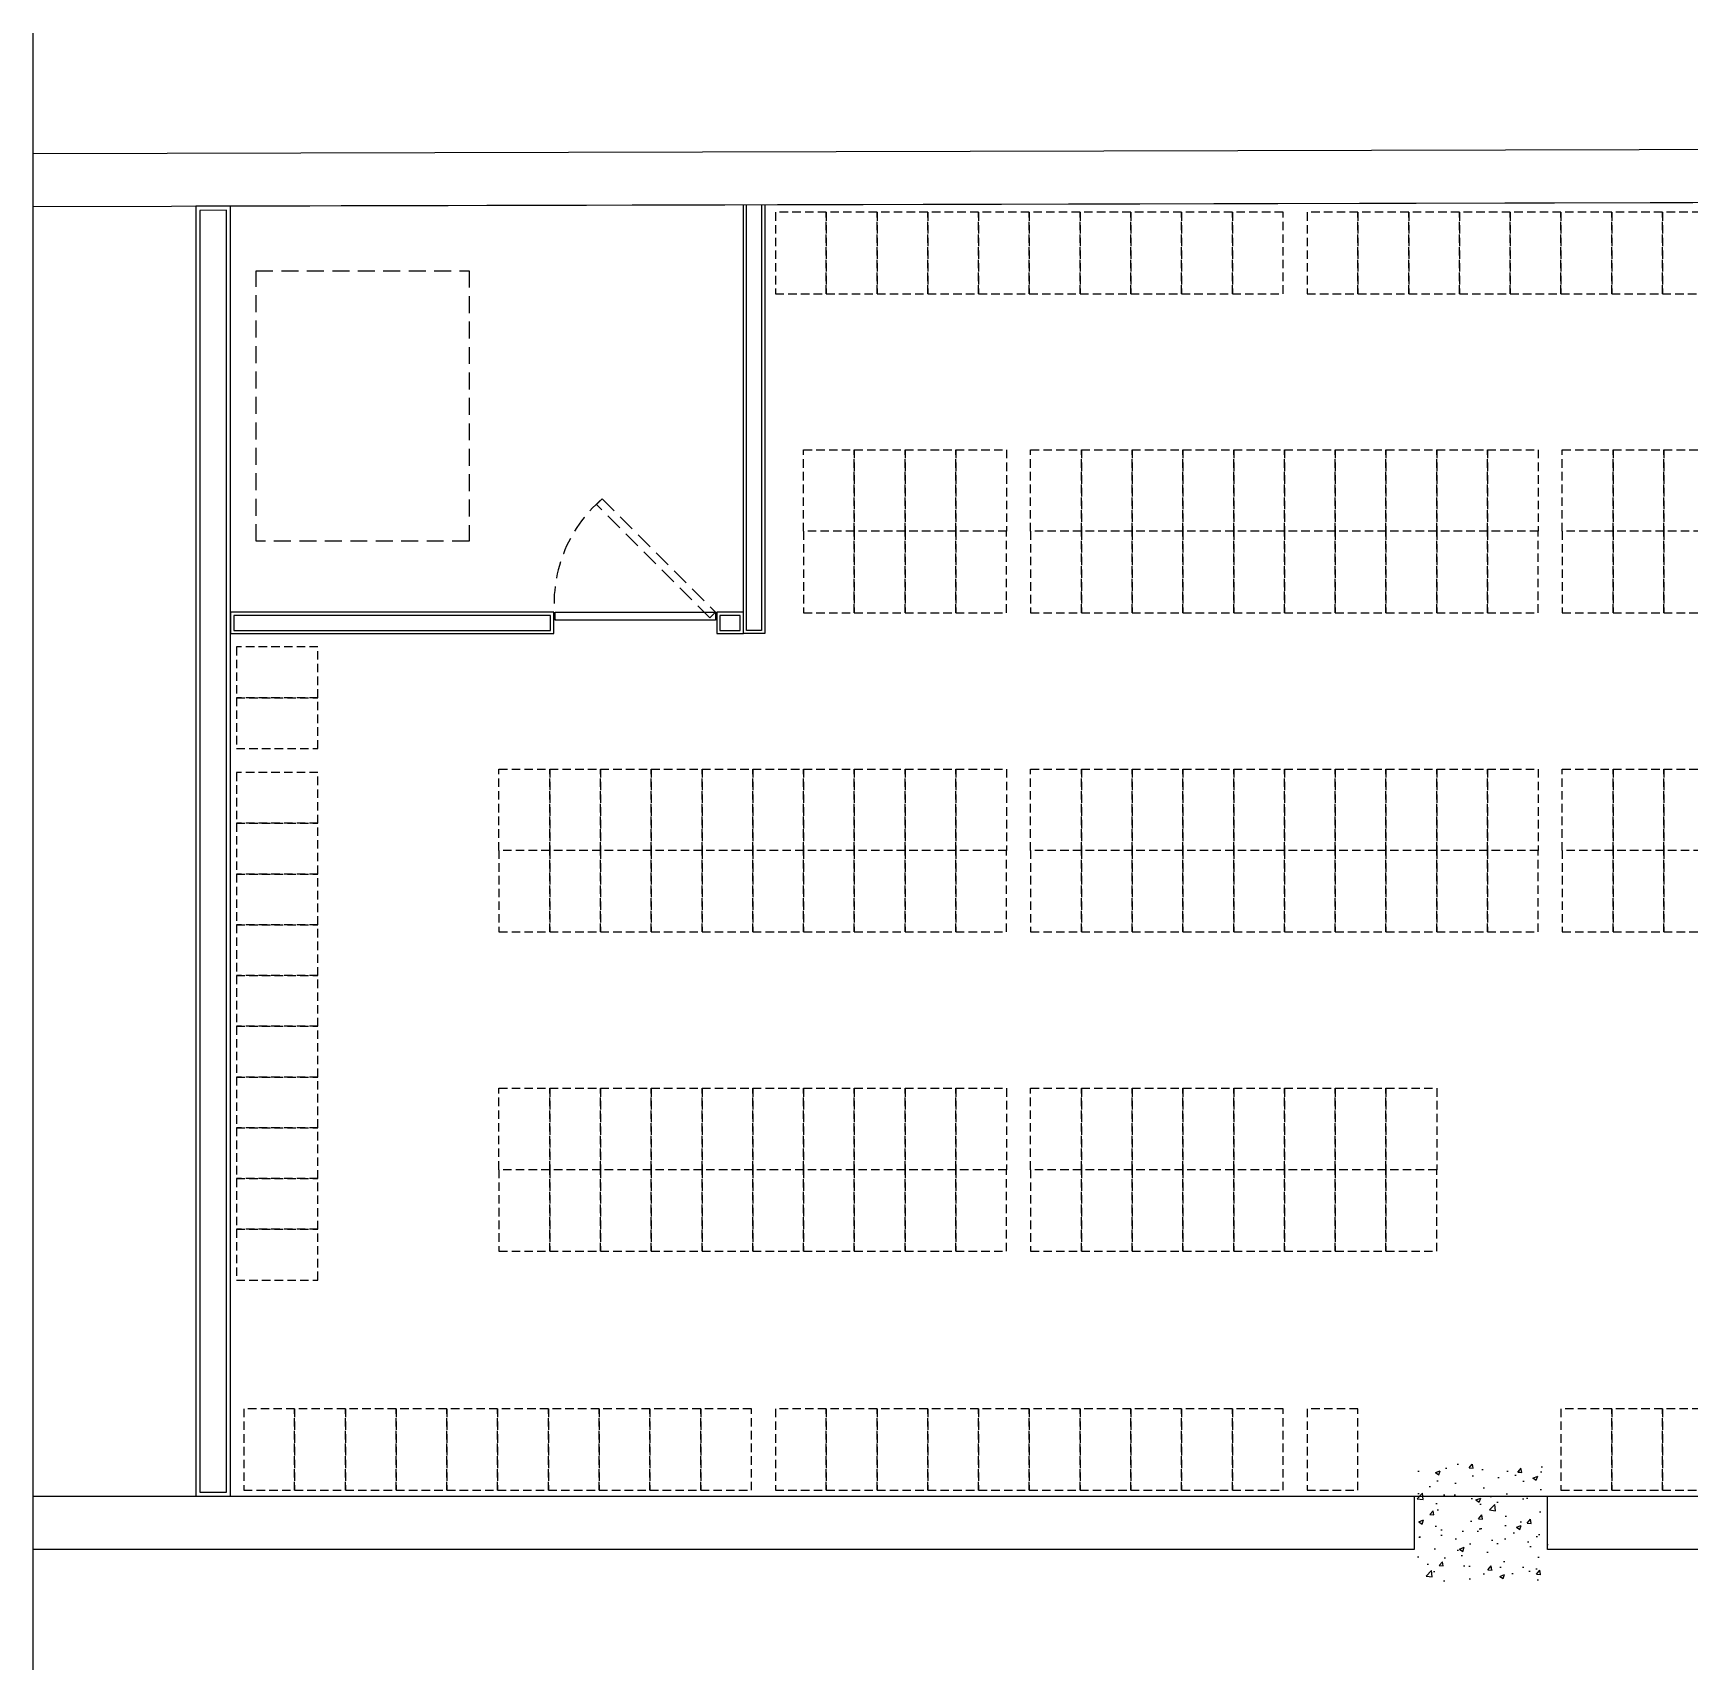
# Model space of a CAD drawing. Header units: millimetres. Extents: x 12202 to 16925, y 12031 to 14989.
# Drawn here: x 15499 to 16119, y 12836 to 13449 of the extents above; entities that cross this region are included whole.
import ezdxf

# ---------------------------------------------------------------- set-up
doc = ezdxf.new("R2010")
doc.units = ezdxf.units.MM
doc.linetypes.add('DASHDOT', pattern=[1, 0.5, -0.25, 0, -0.25])
doc.linetypes.add('HIDDEN', pattern=[9.525, 6.35, -3.175])
for name, color, linetype in [('ALVEN_M', 140, 'Continuous'), ('DIVIS_M', 3, 'Continuous'), ('DIVIS_P', 60, 'HIDDEN'), ('ESQUA_P', 101, 'HIDDEN'), ('GRAFISMO_P', 52, 'DASHDOT'), ('MOVEL_M', 42, 'Continuous'), ('MOVEL_P', 41, 'HIDDEN')]:
    doc.layers.add(name, color=color, linetype=linetype)
doc.layers.get('MOVEL_M').off()

# ---------------------------------------------------------------- blocks, each defined once
blk = doc.blocks.new('*U42')
for points in [[(0, -3), (3, -3), (3, 0), (0, 0)], [(3, 0), (195, 0), (195, -3), (3, -3)], [(195, -3), (198, -3), (198, 0), (195, 0)], [(0, -3), (3, -3), (3, -60), (0, -60)], [(195, -3), (198, -3), (198, -60), (195, -60)], [(0, -63), (3, -63), (3, -60), (0, -60)], [(3, -63), (195, -63), (195, -60), (3, -60)], [(195, -63), (198, -63), (198, -60), (195, -60)]]:
    blk.add_lwpolyline(points, close=True)
at = {"layer": 'MOVEL_P', "ltscale": 0.5}
for points in [[(4, -31.26), (4, -0.76), (23, -0.76), (23, -31.26)], [(23, -31.26), (23, -0.76), (42, -0.76), (42, -31.26)], [(42, -31.26), (42, -0.76), (61, -0.76), (61, -31.26)], [(61, -31.26), (61, -0.76), (80, -0.76), (80, -31.26)], [(80, -31.26), (80, -0.76), (99, -0.76), (99, -31.26)], [(99, -31.26), (99, -0.76), (118, -0.76), (118, -31.26)], [(118, -31.26), (118, -0.76), (137, -0.76), (137, -31.26)], [(137, -31.26), (137, -0.76), (156, -0.76), (156, -31.26)], [(156, -31.26), (156, -0.76), (175, -0.76), (175, -31.26)], [(175, -31.26), (175, -0.76), (194, -0.76), (194, -31.26)], [(4, -31.26), (4, -61.76), (23, -61.76), (23, -31.26)], [(23, -31.26), (23, -61.76), (42, -61.76), (42, -31.26)], [(42, -31.26), (42, -61.76), (61, -61.76), (61, -31.26)], [(61, -31.26), (61, -61.76), (80, -61.76), (80, -31.26)], [(80, -31.26), (80, -61.76), (99, -61.76), (99, -31.26)], [(99, -31.26), (99, -61.76), (118, -61.76), (118, -31.26)], [(118, -31.26), (118, -61.76), (137, -61.76), (137, -31.26)], [(137, -31.26), (137, -61.76), (156, -61.76), (156, -31.26)], [(156, -31.26), (156, -61.76), (175, -61.76), (175, -31.26)], [(175, -31.26), (175, -61.76), (194, -61.76), (194, -31.26)]]:
    blk.add_lwpolyline(points, close=True, dxfattribs=at)
blk = doc.blocks.new('*U46')
for points in [[(0, 30), (3, 30), (3, 33), (0, 33)], [(3, 33), (195, 33), (195, 30), (3, 30)], [(195, 30), (198, 30), (198, 33), (195, 33)], [(0, 30), (3, 30), (3, 3), (0, 3)], [(195, 30), (198, 30), (198, 3), (195, 3)], [(0, 0), (3, 0), (3, 3), (0, 3)], [(3, 0), (195, 0), (195, 3), (3, 3)], [(195, 0), (198, 0), (198, 3), (195, 3)]]:
    blk.add_lwpolyline(points, close=True)
at = {"layer": 'MOVEL_P', "ltscale": 0.5}
for points in [[(4, 31.74), (4, 1.24), (23, 1.24), (23, 31.74)], [(23, 31.74), (23, 1.24), (42, 1.24), (42, 31.74)], [(42, 31.74), (42, 1.24), (61, 1.24), (61, 31.74)], [(61, 31.74), (61, 1.24), (80, 1.24), (80, 31.74)], [(80, 31.74), (80, 1.24), (99, 1.24), (99, 31.74)], [(99, 31.74), (99, 1.24), (118, 1.24), (118, 31.74)], [(118, 31.74), (118, 1.24), (137, 1.24), (137, 31.74)], [(137, 31.74), (137, 1.24), (156, 1.24), (156, 31.74)], [(156, 31.74), (156, 1.24), (175, 1.24), (175, 31.74)], [(175, 31.74), (175, 1.24), (194, 1.24), (194, 31.74)]]:
    blk.add_lwpolyline(points, close=True, dxfattribs=at)
blk = doc.blocks.new('*U52')
for points in [[(0, 30), (3, 30), (3, 33), (0, 33)], [(3, 33), (43, 33), (43, 30), (3, 30)], [(43, 30), (46, 30), (46, 33), (43, 33)], [(0, 30), (3, 30), (3, 3), (0, 3)], [(43, 30), (46, 30), (46, 3), (43, 3)], [(0, 0), (3, 0), (3, 3), (0, 3)], [(3, 0), (43, 0), (43, 3), (3, 3)], [(43, 0), (46, 0), (46, 3), (43, 3)]]:
    blk.add_lwpolyline(points, close=True)
at = {"layer": 'MOVEL_P', "ltscale": 0.5}
for points in [[(4, 31.74), (4, 1.24), (23, 1.24), (23, 31.74)], [(23, 31.74), (23, 1.24), (42, 1.24), (42, 31.74)]]:
    blk.add_lwpolyline(points, close=True, dxfattribs=at)
blk = doc.blocks.new('*U49')
for points in [[(0, -3), (3, -3), (3, 0), (0, 0)], [(3, 0), (157, 0), (157, -3), (3, -3)], [(157, -3), (160, -3), (160, 0), (157, 0)], [(0, -3), (3, -3), (3, -60), (0, -60)], [(157, -3), (160, -3), (160, -60), (157, -60)], [(0, -63), (3, -63), (3, -60), (0, -60)], [(3, -63), (157, -63), (157, -60), (3, -60)], [(157, -63), (160, -63), (160, -60), (157, -60)]]:
    blk.add_lwpolyline(points, close=True)
at = {"layer": 'MOVEL_P', "ltscale": 0.5}
for points in [[(4, -31.26), (4, -0.76), (23, -0.76), (23, -31.26)], [(23, -31.26), (23, -0.76), (42, -0.76), (42, -31.26)], [(42, -31.26), (42, -0.76), (61, -0.76), (61, -31.26)], [(61, -31.26), (61, -0.76), (80, -0.76), (80, -31.26)], [(80, -31.26), (80, -0.76), (99, -0.76), (99, -31.26)], [(99, -31.26), (99, -0.76), (118, -0.76), (118, -31.26)], [(118, -31.26), (118, -0.76), (137, -0.76), (137, -31.26)], [(137, -31.26), (137, -0.76), (156, -0.76), (156, -31.26)], [(4, -31.26), (4, -61.76), (23, -61.76), (23, -31.26)], [(23, -31.26), (23, -61.76), (42, -61.76), (42, -31.26)], [(42, -31.26), (42, -61.76), (61, -61.76), (61, -31.26)], [(61, -31.26), (61, -61.76), (80, -61.76), (80, -31.26)], [(80, -31.26), (80, -61.76), (99, -61.76), (99, -31.26)], [(99, -31.26), (99, -61.76), (118, -61.76), (118, -31.26)], [(118, -31.26), (118, -61.76), (137, -61.76), (137, -31.26)], [(137, -31.26), (137, -61.76), (156, -61.76), (156, -31.26)]]:
    blk.add_lwpolyline(points, close=True, dxfattribs=at)
blk = doc.blocks.new('*U51')
for points in [[(0, -3), (3, -3), (3, 0), (0, 0)], [(3, 0), (81, 0), (81, -3), (3, -3)], [(81, -3), (84, -3), (84, 0), (81, 0)], [(0, -3), (3, -3), (3, -60), (0, -60)], [(81, -3), (84, -3), (84, -60), (81, -60)], [(0, -63), (3, -63), (3, -60), (0, -60)], [(3, -63), (81, -63), (81, -60), (3, -60)], [(81, -63), (84, -63), (84, -60), (81, -60)]]:
    blk.add_lwpolyline(points, close=True)
at = {"layer": 'MOVEL_P', "ltscale": 0.5}
for points in [[(4, -31.26), (4, -0.76), (23, -0.76), (23, -31.26)], [(23, -31.26), (23, -0.76), (42, -0.76), (42, -31.26)], [(42, -31.26), (42, -0.76), (61, -0.76), (61, -31.26)], [(61, -31.26), (61, -0.76), (80, -0.76), (80, -31.26)], [(4, -31.26), (4, -61.76), (23, -61.76), (23, -31.26)], [(23, -31.26), (23, -61.76), (42, -61.76), (42, -31.26)], [(42, -31.26), (42, -61.76), (61, -61.76), (61, -31.26)], [(61, -31.26), (61, -61.76), (80, -61.76), (80, -31.26)]]:
    blk.add_lwpolyline(points, close=True, dxfattribs=at)
blk = doc.blocks.new('*U48')
for points in [[(0, 30), (3, 30), (3, 33), (0, 33)], [(3, 33), (24, 33), (24, 30), (3, 30)], [(24, 30), (27, 30), (27, 33), (24, 33)], [(0, 30), (3, 30), (3, 3), (0, 3)], [(24, 30), (27, 30), (27, 3), (24, 3)], [(0, 0), (3, 0), (3, 3), (0, 3)], [(3, 0), (24, 0), (24, 3), (3, 3)], [(24, 0), (27, 0), (27, 3), (24, 3)]]:
    blk.add_lwpolyline(points, close=True)
at = {"layer": 'MOVEL_P', "ltscale": 0.5}
blk.add_lwpolyline([(4, 31.74), (4, 1.24), (23, 1.24), (23, 31.74)], close=True, dxfattribs=at)
blk = doc.blocks.new('*U50')
for points in [[(0, 30), (3, 30), (3, 33), (0, 33)], [(3, 33), (176, 33), (176, 30), (3, 30)], [(176, 30), (179, 30), (179, 33), (176, 33)], [(0, 30), (3, 30), (3, 3), (0, 3)], [(176, 30), (179, 30), (179, 3), (176, 3)], [(0, 0), (3, 0), (3, 3), (0, 3)], [(3, 0), (176, 0), (176, 3), (3, 3)], [(176, 0), (179, 0), (179, 3), (176, 3)]]:
    blk.add_lwpolyline(points, close=True)
at = {"layer": 'MOVEL_P', "ltscale": 0.5}
for points in [[(4, 31.74), (4, 1.24), (23, 1.24), (23, 31.74)], [(23, 31.74), (23, 1.24), (42, 1.24), (42, 31.74)], [(42, 31.74), (42, 1.24), (61, 1.24), (61, 31.74)], [(61, 31.74), (61, 1.24), (80, 1.24), (80, 31.74)], [(80, 31.74), (80, 1.24), (99, 1.24), (99, 31.74)], [(99, 31.74), (99, 1.24), (118, 1.24), (118, 31.74)], [(118, 31.74), (118, 1.24), (137, 1.24), (137, 31.74)], [(137, 31.74), (137, 1.24), (156, 1.24), (156, 31.74)], [(156, 31.74), (156, 1.24), (175, 1.24), (175, 31.74)]]:
    blk.add_lwpolyline(points, close=True, dxfattribs=at)

msp = doc.modelspace()

# ---------------------------------------------------------------- hatches: boundary and pattern name
at = {"layer": 'ALVEN_M'}
h = msp.add_hatch(dxfattribs=at)
h.set_pattern_fill('AR-CONC', color=255, scale=0.1)
h.set_pattern_definition([(50, (13416.55, 20603.294), (18.218467, -1.593909), [1.905, -20.955]), (355, (13416.55, 20603.294), (-3.52434, 19.105685), [1.524, -16.76406]), (100.45144, (13418.068, 20603.161), (14.694125, 17.511775), [1.619, -17.809024]), (46.1842, (13416.55, 20608.374), (27.107904, -4.20423), [2.8575, -31.4325]), (96.63556, (13418.809, 20608.024), (23.74041, 24.74261), [2.4285, -26.71356]), (351.18415, (13416.55, 20608.374), (23.74041, 24.74261), [2.286, -25.14597]), (21, (13419.09, 20607.104), (15.16144, -10.22652), [1.905, -20.955]), (326, (13419.09, 20607.104), (6.180203, 18.418797), [1.524, -16.764]), (71.45144, (13420.353, 20606.252), (21.341642, 8.192277), [1.619, -17.808994]), (37.5, (13416.5497, 20603.294), (0.3088603, 8.455504), [0, -16.5608, 0, -17.018, 0, -16.8275]), (7.5, (13416.55, 20603.294), (6.681966, 10.018057), [0, -9.7028, 0, -16.1798, 0, -6.4135]), (327.5, (13410.8855, 20603.294), (13.5590595, -0.5728744), [0, -6.35, 0, -19.812, 0, -26.289]), (317.5, (13408.345, 20603.294), (14.812918, 2.542649), [0, -8.255, 0, -13.1572, 0, -18.669])])
h.paths.add_polyline_path([(16015.75, 12868.91), (16015.75, 12912.91), (16065.75, 12912.91), (16065.75, 12868.91)])

# ---------------------------------------------------------------- linework, layer by layer
msp.add_lwpolyline([(16430.75, 13385.91), (15559.75, 13383.81), (15559.75, 12900.91), (16430.75, 12900.91)], close=True)
for points in [[(15498.88, 13403.65), (16450.75, 13405.91), (16450.75, 12880.91), (16065.75, 12880.91), (16065.75, 12900.91), (16430.75, 12900.91), (16430.75, 13385.91), (15498.88, 13383.66)], [(15498.88, 12900.91), (16015.75, 12900.91), (16015.75, 12880.91), (15498.88, 12880.91)]]:
    msp.add_lwpolyline(points, dxfattribs=at)
at = {"layer": 'DIVIS_M'}
for points in [[(15559.75, 12900.91), (15572.75, 12900.91), (15572.75, 13383.84), (15559.75, 13383.81)], [(15561.25, 12902.41), (15571.25, 12902.41), (15571.25, 13382.34), (15561.25, 13382.31)], [(15693.75, 13223.84), (15693.75, 13231.84), (15572.75, 13231.84), (15572.75, 13223.84)], [(15692.55, 13225.04), (15692.55, 13230.64), (15573.95, 13230.64), (15573.95, 13225.04)], [(15754.25, 13228.84), (15694.25, 13228.84), (15694.25, 13231.84), (15754.25, 13231.84)], [(15764.75, 13223.84), (15764.75, 13231.84), (15754.75, 13231.84), (15754.75, 13223.84)], [(15763.55, 13225.04), (15763.55, 13230.64), (15755.95, 13230.64), (15755.95, 13225.04)]]:
    msp.add_lwpolyline(points, close=True, dxfattribs=at)
for points in [[(15772.75, 13384.32), (15772.75, 13223.84), (15764.75, 13223.84), (15764.75, 13384.3)], [(15771.55, 13384.32), (15771.55, 13225.04), (15765.95, 13225.04), (15765.95, 13384.31)]]:
    msp.add_lwpolyline(points, dxfattribs=at)
at = {"layer": 'DIVIS_P'}
msp.add_lwpolyline([(15752.13, 13229.72), (15709.7, 13272.15), (15711.83, 13274.27), (15754.25, 13231.84)], close=True, dxfattribs=at)
msp.add_arc((15745.5, 13235.13), 51.64, 130.70997, 186.99125, dxfattribs=at)
at = {"layer": 'ESQUA_P'}
msp.add_lwpolyline([(15582.31, 13359.72), (15662.06, 13359.72), (15662.06, 13258.47), (15582.31, 13258.47)], close=True, dxfattribs=at)
at = {"layer": 'GRAFISMO_P', "linetype": 'ByBlock'}
msp.add_lwpolyline([(15498.88, 12835.91), (15498.88, 13448.65)], dxfattribs=at)

# ---------------------------------------------------------------- block references
at = {"layer": 'MOVEL_M'}
for name, p in [('*U46', (15772.74, 13349.84)), ('*U46', (15971.74, 13349.84)), ('*U51', (15783.25, 13293.41)), ('*U42', (15868.25, 13293.41)), ('*U49', (16067.25, 13293.41)), ('*U42', (15669.25, 13173.91)), ('*U42', (15868.25, 13173.91)), ('*U49', (16067.25, 13173.91)), ('*U42', (15669.25, 13054.41)), ('*U49', (15868.25, 13054.41)), ('*U46', (15573.75, 12901.91)), ('*U46', (15772.75, 12901.91)), ('*U48', (15971.75, 12901.91)), ('*U50', (16066.75, 12901.91))]:
    msp.add_blockref(name, p, dxfattribs=at)
at = {"layer": 'MOVEL_M', "rotation": 270}
for name, p in [('*U52', (15573.75, 13222.84)), ('*U46', (15573.75, 13175.84))]:
    msp.add_blockref(name, p, dxfattribs=at)

doc.saveas('drawing.dxf')
